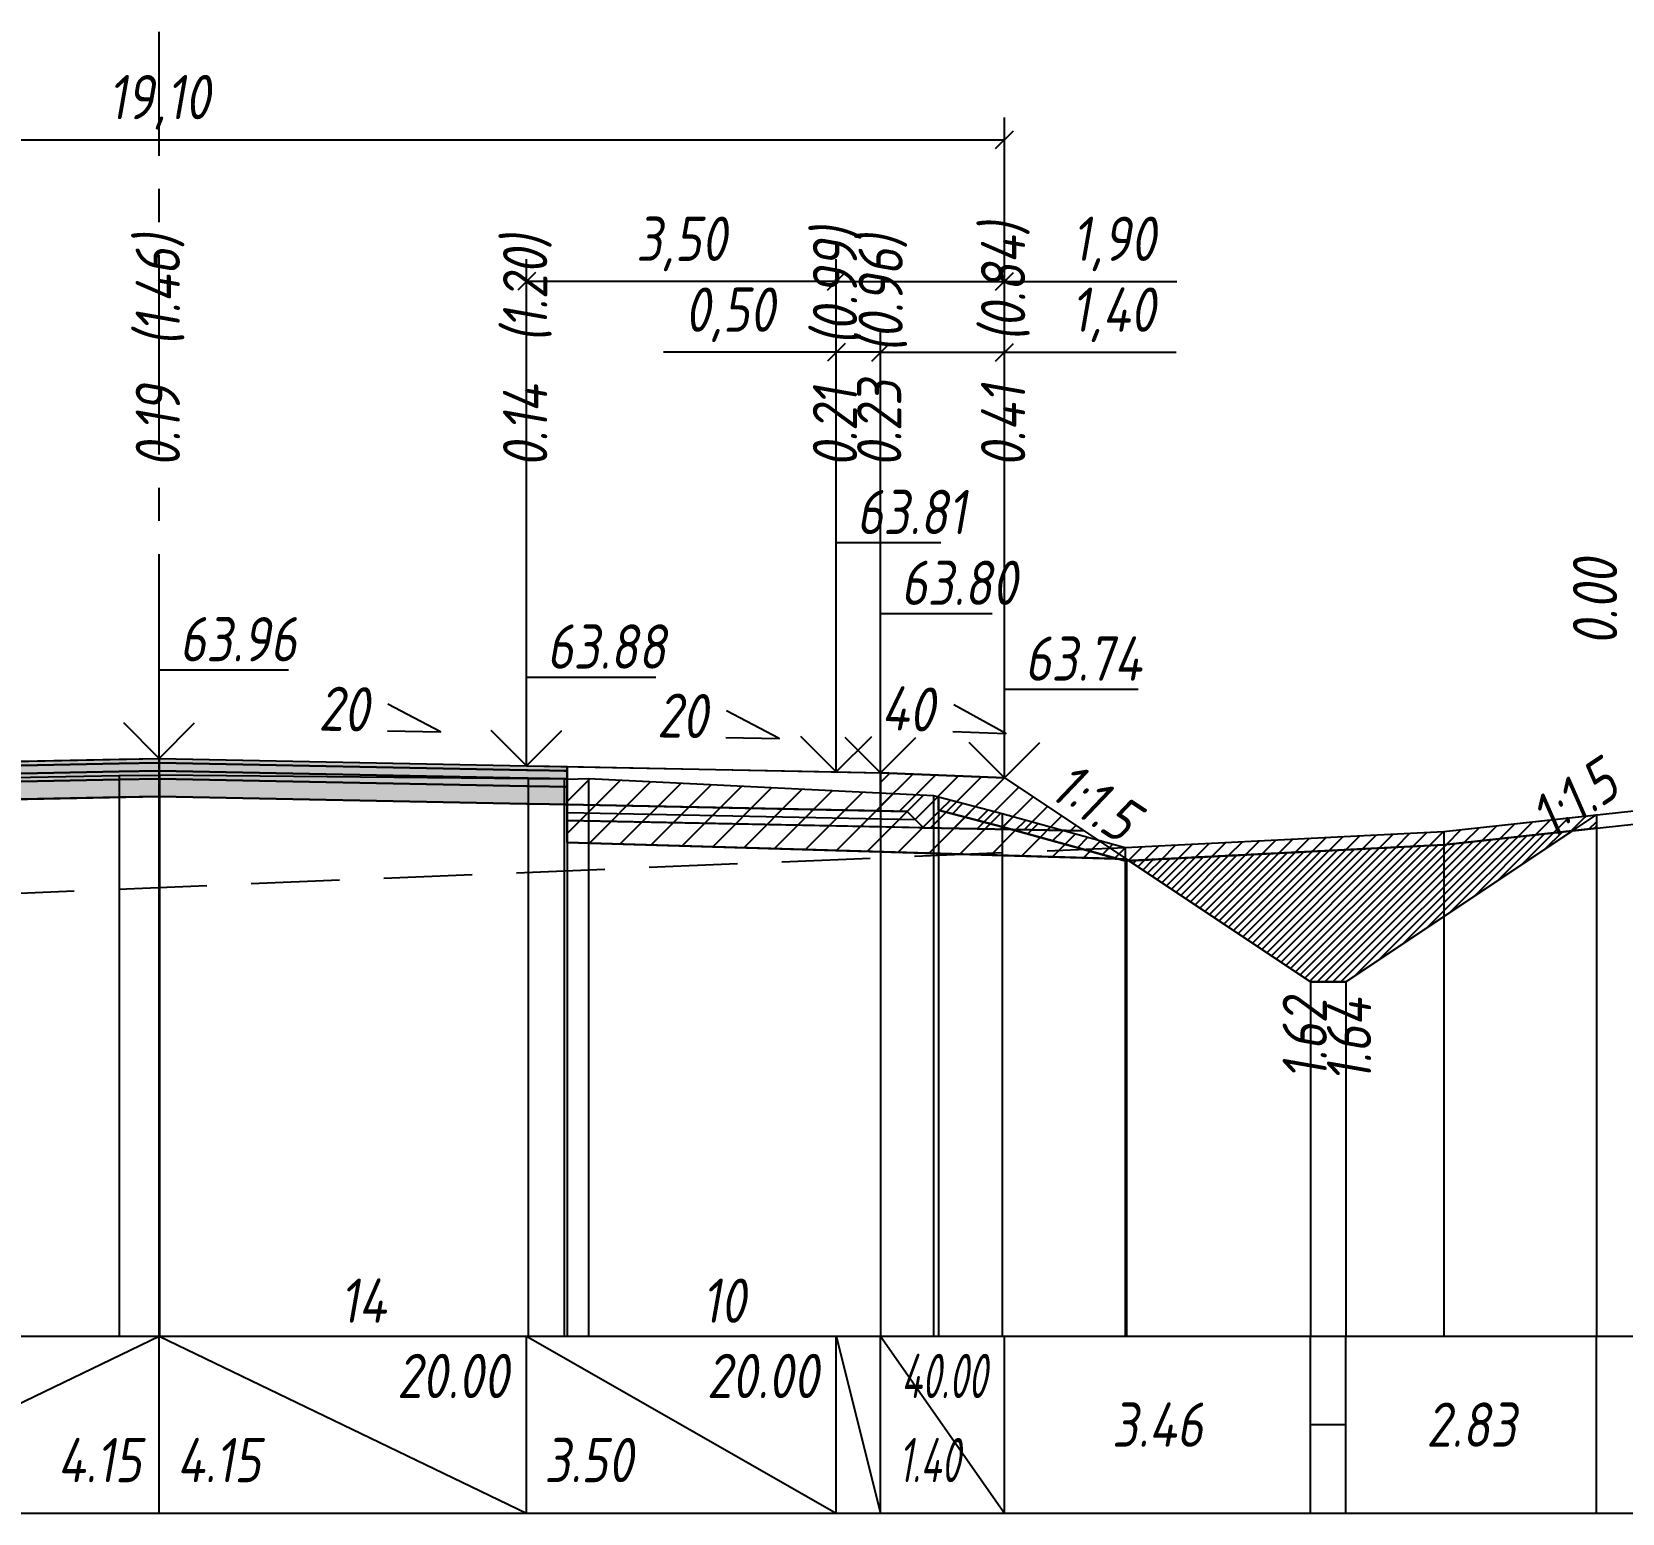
# Model space of a CAD drawing. Extents: x -717 to 1451, y -133302 to 233.
# Drawn here: x 158.6 to 248.4, y -44485 to -44401.3 of the extents above; entities that cross this region are included whole.
import ezdxf
from ezdxf.enums import TextEntityAlignment as Align

# ---------------------------------------------------------------- set-up
doc = ezdxf.new("R2010")
doc.units = 0
doc.linetypes.add('осевая2', pattern=[1.125, 0.75, -0.125, 0.125, -0.125])
doc.linetypes.add('штриховая', pattern=[0.75, 0.5, -0.25])
for name, color, linetype in [('Интерполированный поперечник', 2, 'Continuous'), ('Код_514', 1, 'Continuous'), ('Контур_0', 7, 'Continuous'), ('Контур_2521', 7, 'Continuous'), ('Контур_2564', 7, 'Continuous'), ('Контур_2660', 7, 'Continuous'), ('Контур_2665', 7, 'Continuous'), ('Контур_400', 7, 'Continuous'), ('Контур_508', 7, 'Continuous'), ('Контур_512', 7, 'Continuous'), ('Контур_513', 7, 'Continuous'), ('Контур_818', 7, 'Continuous'), ('Красный поперечник', 1, 'Continuous'), ('Объём_2501', 7, 'Continuous'), ('Объём_2564', 7, 'Continuous'), ('Объём_2650', 7, 'Continuous'), ('Объём_2660', 7, 'Continuous'), ('Объём_2661', 7, 'Continuous'), ('Объём_2663', 7, 'Continuous'), ('Объём_2664', 7, 'Continuous'), ('Объём_2665', 7, 'Continuous'), ('Объём_2666', 7, 'Continuous'), ('Объём_2753', 7, 'Continuous'), ('Ось', 1, 'осевая2'), ('Откосы', 7, 'Continuous'), ('Отметки покрытия', 7, 'Continuous'), ('Рабочие отметки', 7, 'Continuous'), ('Рабочие отметки доп.', 7, 'Continuous'), ('Слои выравнивания', 7, 'Continuous'), ('Таблица', 7, 'Continuous'), ('Уклоны проезжей части', 7, 'Continuous'), ('Черный поперечник', 3, 'Continuous')]:
    doc.layers.add(name, color=color, linetype=linetype)
for name, color, linetype, true_color in [('Контур_2540', 2, 'Continuous', 0xffff00), ('Контур_2560', 2, 'Continuous', 0xffff00), ('Контур_2561', 7, 'Continuous', 0xff8040), ('Контур_2562', 3, 'Continuous', 0x00ff00), ('Контур_2563', 7, 'Continuous', 0xff8000), ('Контур_2570', 7, 'Continuous', 0x80ff00), ('Контур_2725', 7, 'Continuous', 0x323232), ('Контур_2736', 4, 'Continuous', 0x00ffff), ('Контур_2737', 4, 'Continuous', 0x00ffff), ('Контур_2738', 4, 'Continuous', 0x00ffff), ('Контур_2739', 4, 'Continuous', 0x00ffff), ('Контур_2741', 4, 'Continuous', 0x00ffff), ('Контур_2742', 4, 'Continuous', 0x00ffff), ('Контур_2743', 4, 'Continuous', 0x00ffff), ('Контур_2744', 7, 'Continuous', 0xa4ffff), ('Контур_2745', 7, 'Continuous', 0xa4ffff), ('Контур_2747', 4, 'Continuous', 0x00ffff), ('Контур_2748', 4, 'Continuous', 0x00ffff), ('Контур_2749', 4, 'Continuous', 0x00ffff), ('Контур_2750', 4, 'Continuous', 0x00ffff), ('Контур_2751', 4, 'Continuous', 0x00ffff), ('Контур_2752', 4, 'Continuous', 0x00ffff), ('Контур_2760', 7, 'Continuous', 0x323232), ('Контур_2761', 7, 'Continuous', 0x323232), ('Контур_2762', 7, 'Continuous', 0x323232), ('Контур_2763', 7, 'Continuous', 0x323232), ('Контур_402', 7, 'Continuous', 0xff6464), ('Контур_703', 4, 'Continuous', 0x00ffff), ('Контур_705', 4, 'Continuous', 0x00ffff), ('Контур_707', 4, 'Continuous', 0x00ffff), ('Контур_720', 131, 'Continuous', 0xaaffff), ('Объём_2500', 7, 'Continuous', 0xc0c0c0), ('Объём_2520', 7, 'Continuous', 0x80ffff), ('Объём_2540', 2, 'Continuous', 0xffff00), ('Объём_2560', 2, 'Continuous', 0xffff00), ('Объём_2561', 7, 'Continuous', 0xff8040), ('Объём_2562', 3, 'Continuous', 0x00ff00), ('Объём_2563', 7, 'Continuous', 0xff8000), ('Объём_2570', 7, 'Continuous', 0x80ff00), ('Объём_2600', 7, 'Continuous', 0x808000), ('Объём_2620', 2, 'Continuous', 0xffff00), ('Объём_2746', 2, 'Continuous', 0xffff00)]:
    doc.layers.add(name, color=color, linetype=linetype, true_color=true_color)
doc.styles.get("Standard").update_dxf_attribs({"font": 'txt', "height": 2.5})
doc.styles.add('М', font='romand.shx', dxfattribs={"width": 0.8, "oblique": 10, "height": 2.5})
doc.dimstyles.new('ISO-25', dxfattribs={"dimtxt": 2.5, "dimasz": 2.5, "dimexe": 1.25, "dimexo": 0.625, "dimtad": 1, "dimtxsty": 'Standard', "dimcen": 2.5, "dimadec": 0, "dimazin": 0, "dimtfac": 1, "dimtmove": 0, "dimatfit": 3, "dimfxl": 1, "dimarcsym": 0})

# ---------------------------------------------------------------- blocks, each defined once
blk = doc.blocks.new('_Oblique')
at = {"color": 0, "linetype": 'ByBlock', "lineweight": -2}
blk.add_line((-0.5, -0.5), (0.5, 0.5), dxfattribs=at)
blk = doc.blocks.new('*D1042')
at = {"color": 0, "lineweight": -2, "transparency": 16777216}
for p, q in [((206.549, -44442.631), (206.549, -44418.191)), ((213.549, -44442.911), (213.549, -44418.191)), ((206.549, -44419.441), (213.549, -44419.441)), ((213.549, -44419.441), (223.243, -44419.441))]:
    blk.add_line(p, q, dxfattribs=at)
at = {"layer": 'Defpoints', "color": 0, "transparency": 16777216}
for p in [(213.549, -44419.441), (206.549, -44443.256), (213.549, -44443.536)]:
    blk.add_point(p, dxfattribs=at)
at = {"color": 0, "lineweight": -2, "transparency": 16777216, "rotation": 180}
blk.add_blockref('_Oblique', (206.549, -44419.441), dxfattribs=at)
at = {"color": 0, "lineweight": -2, "transparency": 16777216}
blk.add_blockref('_Oblique', (213.549, -44419.441), dxfattribs=at)
at = {"color": 0, "transparency": 16777216, "insert": (219.702, -44417.328), "char_height": 2.5, "width": 8.75, "attachment_point": 5, "style": 'М'}
blk.add_mtext('1,40', dxfattribs=at)
blk = doc.blocks.new('*D1044')
at = {"color": 0, "lineweight": -2, "transparency": 16777216}
for p, q in [((204.049, -44442.581), (204.049, -44418.191)), ((206.549, -44442.631), (206.549, -44418.191)), ((204.049, -44419.441), (194.278, -44419.441)), ((206.549, -44419.441), (204.049, -44419.441))]:
    blk.add_line(p, q, dxfattribs=at)
at = {"layer": 'Defpoints', "color": 0, "transparency": 16777216}
for p in [(206.549, -44419.441), (204.049, -44443.206), (206.549, -44443.256)]:
    blk.add_point(p, dxfattribs=at)
at = {"color": 0, "lineweight": -2, "transparency": 16777216, "rotation": 180}
blk.add_blockref('_Oblique', (204.049, -44419.441), dxfattribs=at)
at = {"color": 0, "lineweight": -2, "transparency": 16777216}
blk.add_blockref('_Oblique', (206.549, -44419.441), dxfattribs=at)
at = {"color": 0, "transparency": 16777216, "insert": (198.04, -44417.328), "char_height": 2.5, "width": 9.16667, "attachment_point": 5, "style": 'М'}
blk.add_mtext('0,50', dxfattribs=at)
blk = doc.blocks.new('*D1046')
at = {"color": 0, "lineweight": -2, "transparency": 16777216}
for p, q in [((186.549, -44442.231), (186.549, -44414.191)), ((204.049, -44442.581), (204.049, -44414.191)), ((204.049, -44415.441), (186.549, -44415.441))]:
    blk.add_line(p, q, dxfattribs=at)
at = {"layer": 'Defpoints', "color": 0, "transparency": 16777216}
for p in [(186.549, -44415.441), (186.549, -44442.856), (204.049, -44443.206)]:
    blk.add_point(p, dxfattribs=at)
at = {"color": 0, "lineweight": -2, "transparency": 16777216, "rotation": 180}
blk.add_blockref('_Oblique', (186.549, -44415.441), dxfattribs=at)
at = {"color": 0, "lineweight": -2, "transparency": 16777216}
blk.add_blockref('_Oblique', (204.049, -44415.441), dxfattribs=at)
at = {"color": 0, "transparency": 16777216, "insert": (195.299, -44413.328), "char_height": 2.5, "width": 9.58333, "attachment_point": 5, "style": 'М'}
blk.add_mtext('3,50', dxfattribs=at)
blk = doc.blocks.new('*D1047')
at = {"color": 0, "lineweight": -2, "transparency": 16777216}
for p, q in [((204.049, -44442.581), (204.049, -44414.191)), ((213.549, -44442.911), (213.549, -44414.191)), ((204.049, -44415.441), (213.549, -44415.441)), ((213.549, -44415.441), (223.281, -44415.441))]:
    blk.add_line(p, q, dxfattribs=at)
at = {"layer": 'Defpoints', "color": 0, "transparency": 16777216}
for p in [(204.049, -44415.441), (204.049, -44443.206), (213.549, -44443.536)]:
    blk.add_point(p, dxfattribs=at)
at = {"color": 0, "lineweight": -2, "transparency": 16777216, "rotation": 180}
blk.add_blockref('_Oblique', (204.049, -44415.441), dxfattribs=at)
at = {"color": 0, "lineweight": -2, "transparency": 16777216}
blk.add_blockref('_Oblique', (213.549, -44415.441), dxfattribs=at)
at = {"color": 0, "transparency": 16777216, "insert": (219.74, -44413.328), "char_height": 2.5, "width": 8.75, "attachment_point": 5, "style": 'М'}
blk.add_mtext('1,90', dxfattribs=at)
blk = doc.blocks.new('*D1049')
at = {"color": 0, "lineweight": -2, "transparency": 16777216}
for p, q in [((118.049, -44442.911), (118.049, -44406.191)), ((213.549, -44442.911), (213.549, -44406.191)), ((118.049, -44407.441), (213.549, -44407.441))]:
    blk.add_line(p, q, dxfattribs=at)
at = {"layer": 'Defpoints', "color": 0, "transparency": 16777216}
for p in [(213.549, -44407.441), (118.049, -44443.536), (213.549, -44443.536)]:
    blk.add_point(p, dxfattribs=at)
at = {"color": 0, "lineweight": -2, "transparency": 16777216, "rotation": 180}
blk.add_blockref('_Oblique', (118.049, -44407.441), dxfattribs=at)
at = {"color": 0, "lineweight": -2, "transparency": 16777216}
blk.add_blockref('_Oblique', (213.549, -44407.441), dxfattribs=at)
at = {"color": 0, "transparency": 16777216, "insert": (165.799, -44405.328), "char_height": 2.5, "width": 10.41667, "attachment_point": 5, "style": 'М'}
blk.add_mtext('19,10', dxfattribs=at)

msp = doc.modelspace()

# ---------------------------------------------------------------- hatches: boundary and pattern name
at = {"layer": 'Объём_2563'}
h = msp.add_hatch(dxfattribs=at)
h.set_pattern_fill('ANSI31', color=256, scale=0.3)
h.paths.add_polyline_path([(208.967, -44446.292), (208.049, -44445.374), (206.549, -44445.344), (206.549, -44443.194), (213.549, -44443.474), (218.049, -44446.474)])
at = {"layer": 'Объём_2570'}
h = msp.add_hatch(dxfattribs=at)
h.set_pattern_fill('ANSI31', color=256, scale=0.2)
h.paths.add_polyline_path([(246.987, -44446.317), (238.361, -44447.26), (220.363, -44448.164), (213.409, -44446.245), (209.816, -44445.3), (209.816, -44444.55), (213.409, -44445.495), (220.363, -44447.414), (238.361, -44446.51), (246.987, -44445.567)])
at = {"layer": 'Объём_2600'}
h = msp.add_hatch(dxfattribs=at)
h.set_pattern_fill('ANSI31', color=6, scale=0.4)
h.paths.add_polyline_path([(209.816, -44445.3), (213.409, -44446.245), (219.512, -44447.929), (219.512, -44448.04), (188.852, -44447.121), (188.852, -44443.551), (190.055, -44443.517), (209.53, -44444.483), (209.816, -44444.55)])
h = msp.add_hatch(dxfattribs=at)
h.set_pattern_fill('HONEY', color=5, scale=0.3)
h.paths.add_polyline_path([(245.642, -44446.464), (246.987, -44445.567), (246.987, -44446.317)])
at = {"layer": 'Объём_2620'}
h = msp.add_hatch(dxfattribs=at)
h.set_pattern_fill('ANSI31', color=2, scale=0.1)
h.paths.add_polyline_path([(232.838, -44455), (230.838, -44455), (220.568, -44448.154), (238.361, -44447.26), (245.642, -44446.464)])
at = {"layer": 'Слои выравнивания'}
for color, points in [(2, [(143.489, -44442.825), (145.049, -44442.794), (163.541, -44442.424), (165.773, -44442.379), (165.796, -44442.379), (165.796, -44442.629), (165.773, -44442.629), (163.541, -44442.674), (145.049, -44443.044), (143.489, -44443.075)]), (3, [(143.489, -44443.075), (145.049, -44443.044), (163.541, -44442.674), (165.773, -44442.629), (165.796, -44442.629), (165.796, -44443.079), (165.773, -44443.079), (163.541, -44443.124), (145.049, -44443.494), (143.489, -44443.525)]), (2, [(165.796, -44442.379), (165.818, -44442.379), (186.549, -44442.794), (186.642, -44442.796), (187.855, -44442.82), (188.682, -44442.837), (188.743, -44442.838), (188.852, -44442.84), (188.852, -44443.09), (188.743, -44443.088), (188.682, -44443.087), (187.855, -44443.07), (186.642, -44443.046), (186.549, -44443.044), (165.818, -44442.629), (165.796, -44442.629)]), (3, [(165.796, -44442.629), (165.818, -44442.629), (186.549, -44443.044), (186.642, -44443.046), (187.855, -44443.07), (188.682, -44443.087), (188.743, -44443.088), (188.852, -44443.09), (188.852, -44443.54), (188.743, -44443.538), (188.682, -44443.537), (187.855, -44443.52), (186.642, -44443.496), (186.549, -44443.494), (165.818, -44443.079), (165.796, -44443.079)]), (4, [(143.489, -44443.525), (145.049, -44443.494), (163.541, -44443.124), (165.773, -44443.079), (165.796, -44443.079), (165.796, -44443.529), (165.773, -44443.529), (163.541, -44443.574), (145.049, -44443.944), (143.489, -44443.975)]), (5, [(143.489, -44443.975), (145.049, -44443.944), (163.541, -44443.574), (165.773, -44443.529), (165.796, -44443.529), (165.796, -44444.529), (165.773, -44444.529), (163.541, -44444.574), (145.049, -44444.944), (143.489, -44444.975)]), (4, [(165.796, -44443.079), (165.818, -44443.079), (186.549, -44443.494), (186.642, -44443.496), (187.855, -44443.52), (188.682, -44443.537), (188.743, -44443.538), (188.852, -44443.54), (188.852, -44443.99), (188.743, -44443.988), (188.682, -44443.987), (187.855, -44443.97), (186.642, -44443.946), (186.549, -44443.944), (165.818, -44443.529), (165.796, -44443.529)]), (5, [(165.796, -44443.529), (165.818, -44443.529), (186.549, -44443.944), (186.642, -44443.946), (187.855, -44443.97), (188.682, -44443.987), (188.743, -44443.988), (188.852, -44443.99), (188.852, -44444.99), (188.743, -44444.988), (188.682, -44444.987), (187.855, -44444.97), (186.642, -44444.946), (186.549, -44444.944), (165.818, -44444.529), (165.796, -44444.529)])]:
    msp.add_hatch(color=color, dxfattribs=at).paths.add_polyline_path(points)

# ---------------------------------------------------------------- linework, layer by layer
at = {"layer": 'Интерполированный поперечник', "linetype": 'штриховая', "ltscale": 10, "flags": 128}
msp.add_lwpolyline([(103.547, -44452.233), (220.363, -44447.414)], dxfattribs=at)
at = {"layer": 'Код_514'}
for p, q in [((145.049, -44485), (165.799, -44475)), ((165.799, -44485), (165.799, -44475)), ((165.799, -44475), (186.549, -44485)), ((186.549, -44485), (186.549, -44475)), ((186.549, -44475), (204.049, -44485)), ((204.049, -44485), (204.049, -44475)), ((204.049, -44475), (206.549, -44485)), ((206.549, -44485), (206.549, -44475)), ((206.549, -44475), (213.549, -44485)), ((213.549, -44485), (213.549, -44475)), ((230.838, -44485), (230.838, -44475)), ((232.838, -44485), (232.838, -44475)), ((246.987, -44485), (246.987, -44475)), ((230.838, -44480), (232.838, -44480))]:
    msp.add_line(p, q, dxfattribs=at)
at = {"layer": 'Контур_0', "flags": 128}
for points in [[(188.852, -44442.84), (206.549, -44443.194), (206.549, -44445.344), (188.852, -44444.99), (188.852, -44442.84), (188.852, -44442.84)], [(213.549, -44443.474), (219.512, -44447.449), (219.512, -44447.449), (219.512, -44447.449), (219.512, -44447.449), (219.512, -44447.449), (219.512, -44447.449), (219.512, -44447.449), (219.512, -44447.449), (219.512, -44447.449), (219.512, -44447.449), (219.512, -44447.449), (219.512, -44447.449), (219.512, -44447.449), (219.512, -44447.449), (230.838, -44455)], [(213.549, -44443.474), (219.512, -44447.449), (219.512, -44447.449), (219.512, -44447.449), (219.512, -44447.449), (219.512, -44447.449), (219.512, -44447.449), (219.512, -44447.449), (219.512, -44447.449), (219.512, -44447.449), (219.512, -44447.449), (219.512, -44447.449), (219.512, -44447.449), (219.512, -44447.449), (219.512, -44447.449), (230.838, -44455), (232.838, -44455), (246.987, -44445.567), (246.987, -44445.567), (246.987, -44445.567), (246.987, -44445.567), (246.987, -44445.567), (246.987, -44445.567), (246.987, -44445.567), (246.987, -44445.567), (246.987, -44445.567), (246.987, -44445.567), (246.987, -44445.567), (246.987, -44445.567), (246.987, -44445.567)], [(206.549, -44446.244), (188.852, -44445.89), (188.852, -44444.99), (208.049, -44445.374), (208.967, -44446.292), (206.549, -44446.244), (206.549, -44446.244)], [(206.549, -44445.344), (208.049, -44445.374), (208.967, -44446.292), (218.049, -44446.474)]]:
    msp.add_lwpolyline(points, dxfattribs=at)
at = {"layer": 'Контур_2521', "color": 250, "flags": 128}
msp.add_lwpolyline([(188.852, -44445.44), (208.508, -44445.833)], dxfattribs=at)
at = {"layer": 'Контур_2540', "flags": 128}
msp.add_lwpolyline([(204.049, -44446.194), (218.049, -44446.474), (220.44, -44448.068), (188.852, -44447.121), (188.852, -44445.89), (204.049, -44446.194), (204.049, -44446.194)], dxfattribs=at)
at = {"layer": 'Контур_2560', "flags": 128}
msp.add_lwpolyline([(206.549, -44443.194), (213.549, -44443.474), (213.549, -44443.474), (213.549, -44443.474)], dxfattribs=at)
at = {"layer": 'Контур_2561', "flags": 128}
msp.add_lwpolyline([(206.549, -44443.194), (206.549, -44443.194), (213.549, -44443.474), (213.549, -44443.474), (206.549, -44443.194)], dxfattribs=at)
at = {"layer": 'Контур_2562', "flags": 128}
msp.add_lwpolyline([(213.549, -44443.474), (213.549, -44443.474), (213.549, -44443.474), (213.549, -44443.474), (213.549, -44443.474)], dxfattribs=at)
at = {"layer": 'Контур_2563', "flags": 128}
msp.add_lwpolyline([(208.967, -44446.292), (208.049, -44445.374), (206.549, -44445.344), (206.549, -44443.194), (213.549, -44443.474), (218.049, -44446.474), (208.967, -44446.292), (208.967, -44446.292)], dxfattribs=at)
at = {"layer": 'Контур_2564', "flags": 128}
msp.add_lwpolyline([(206.549, -44443.194), (213.549, -44443.474)], dxfattribs=at)
at = {"layer": 'Контур_2570', "flags": 128}
msp.add_lwpolyline([(143.489, -44443.712), (163.541, -44443.346), (165.773, -44443.326), (165.818, -44443.304), (186.642, -44443.505), (188.682, -44443.53), (188.852, -44443.551), (190.055, -44443.517), (209.53, -44444.483), (209.816, -44444.55), (209.816, -44445.3), (213.409, -44446.245), (220.363, -44448.164), (220.363, -44448.164), (238.361, -44447.26), (249.959, -44445.992)], dxfattribs=at)
at = {"layer": 'Контур_2660', "flags": 128}
msp.add_lwpolyline([(188.852, -44447.121), (220.44, -44448.068)], dxfattribs=at)
at = {"layer": 'Контур_2665', "flags": 128}
msp.add_lwpolyline([(213.549, -44443.474), (213.549, -44443.474)], dxfattribs=at)
at = {"layer": 'Контур_2725', "flags": 128}
msp.add_lwpolyline([(143.489, -44444.975), (145.049, -44444.944), (163.541, -44444.574), (165.773, -44444.529), (165.796, -44444.529), (165.818, -44444.529), (186.549, -44444.944), (186.642, -44444.946), (187.855, -44444.97), (188.682, -44444.987), (188.743, -44444.988), (188.852, -44444.99)], dxfattribs=at)
at = {"layer": 'Контур_2736', "flags": 128}
for points in [[(213.549, -44443.474), (219.512, -44447.449)], [(219.512, -44447.449), (230.838, -44455)]]:
    msp.add_lwpolyline(points, dxfattribs=at)
at = {"layer": 'Контур_2737', "flags": 128}
msp.add_lwpolyline([(219.512, -44447.449), (219.512, -44447.449)], dxfattribs=at)
at = {"layer": 'Контур_2738', "flags": 128}
msp.add_lwpolyline([(219.512, -44447.449), (219.512, -44447.449)], dxfattribs=at)
at = {"layer": 'Контур_2739', "flags": 128}
msp.add_lwpolyline([(219.512, -44447.449), (219.512, -44447.449)], dxfattribs=at)
at = {"layer": 'Контур_2741', "flags": 128}
msp.add_lwpolyline([(246.987, -44445.567), (246.987, -44445.567)], dxfattribs=at)
at = {"layer": 'Контур_2742', "flags": 128}
msp.add_lwpolyline([(246.987, -44445.567), (246.987, -44445.567)], dxfattribs=at)
at = {"layer": 'Контур_2743', "flags": 128}
msp.add_lwpolyline([(246.987, -44445.567), (246.987, -44445.567)], dxfattribs=at)
at = {"layer": 'Контур_2744', "flags": 128}
msp.add_lwpolyline([(246.987, -44445.567), (246.987, -44445.567)], dxfattribs=at)
msp.add_lwpolyline([(246.987, -44445.567), (246.987, -44445.567)], dxfattribs=at)
msp.add_lwpolyline([(246.987, -44445.567), (246.987, -44445.567)], dxfattribs=at)
msp.add_lwpolyline([(246.987, -44445.567), (246.987, -44445.567)], dxfattribs=at)
msp.add_lwpolyline([(246.987, -44445.567), (246.987, -44445.567)], dxfattribs=at)
msp.add_lwpolyline([(246.987, -44445.567), (246.987, -44445.567)], dxfattribs=at)
at = {"layer": 'Контур_2745', "flags": 128}
msp.add_lwpolyline([(219.512, -44447.449), (219.512, -44447.449)], dxfattribs=at)
msp.add_lwpolyline([(219.512, -44447.449), (219.512, -44447.449)], dxfattribs=at)
msp.add_lwpolyline([(219.512, -44447.449), (219.512, -44447.449)], dxfattribs=at)
msp.add_lwpolyline([(219.512, -44447.449), (219.512, -44447.449)], dxfattribs=at)
msp.add_lwpolyline([(219.512, -44447.449), (219.512, -44447.449)], dxfattribs=at)
msp.add_lwpolyline([(219.512, -44447.449), (219.512, -44447.449)], dxfattribs=at)
at = {"layer": 'Контур_2747', "flags": 128}
msp.add_lwpolyline([(219.512, -44447.449), (219.512, -44447.449)], dxfattribs=at)
at = {"layer": 'Контур_2748', "flags": 128}
msp.add_lwpolyline([(219.512, -44447.449), (219.512, -44447.449)], dxfattribs=at)
at = {"layer": 'Контур_2749', "flags": 128}
msp.add_lwpolyline([(219.512, -44447.449), (219.512, -44447.449)], dxfattribs=at)
at = {"layer": 'Контур_2750', "flags": 128}
msp.add_lwpolyline([(246.987, -44445.567), (246.987, -44445.567)], dxfattribs=at)
at = {"layer": 'Контур_2751', "flags": 128}
msp.add_lwpolyline([(246.987, -44445.567), (246.987, -44445.567)], dxfattribs=at)
at = {"layer": 'Контур_2752', "flags": 128}
msp.add_lwpolyline([(246.987, -44445.567), (246.987, -44445.567)], dxfattribs=at)
at = {"layer": 'Контур_2760', "flags": 128}
msp.add_lwpolyline([(143.489, -44442.825), (145.049, -44442.794), (163.541, -44442.424), (165.773, -44442.379), (165.796, -44442.379), (165.818, -44442.379), (186.549, -44442.794), (186.642, -44442.796), (187.855, -44442.82), (188.682, -44442.837), (188.743, -44442.838), (188.852, -44442.84)], dxfattribs=at)
at = {"layer": 'Контур_2761', "flags": 128}
msp.add_lwpolyline([(143.489, -44443.075), (145.049, -44443.044), (163.541, -44442.674), (165.773, -44442.629), (165.796, -44442.629), (165.818, -44442.629), (186.549, -44443.044), (186.642, -44443.046), (187.855, -44443.07), (188.682, -44443.087), (188.743, -44443.088), (188.852, -44443.09)], dxfattribs=at)
at = {"layer": 'Контур_2762', "flags": 128}
msp.add_lwpolyline([(143.489, -44443.525), (145.049, -44443.494), (163.541, -44443.124), (165.773, -44443.079), (165.796, -44443.079), (165.818, -44443.079), (186.549, -44443.494), (186.642, -44443.496), (187.855, -44443.52), (188.682, -44443.537), (188.743, -44443.538), (188.852, -44443.54)], dxfattribs=at)
at = {"layer": 'Контур_2763', "flags": 128}
msp.add_lwpolyline([(143.489, -44443.975), (145.049, -44443.944), (163.541, -44443.574), (165.773, -44443.529), (165.796, -44443.529), (165.818, -44443.529), (186.549, -44443.944), (186.642, -44443.946), (187.855, -44443.97), (188.682, -44443.987), (188.743, -44443.988), (188.852, -44443.99)], dxfattribs=at)
at = {"layer": 'Контур_400', "flags": 128}
for points in [[(125.049, -44443.194), (127.549, -44443.144), (127.549, -44443.144), (127.549, -44443.144), (127.549, -44443.144), (127.549, -44443.144), (127.549, -44443.144), (145.049, -44442.794), (165.799, -44442.379)], [(165.799, -44442.379), (186.549, -44442.794), (204.049, -44443.144), (204.049, -44443.144), (204.049, -44443.144), (204.049, -44443.144), (204.049, -44443.144), (204.049, -44443.144), (206.549, -44443.194)]]:
    msp.add_lwpolyline(points, dxfattribs=at)
at = {"layer": 'Контур_402', "flags": 128}
msp.add_lwpolyline([(111.157, -44448.068), (143.489, -44447.098), (143.489, -44444.975), (165.773, -44444.529), (165.796, -44444.529), (165.818, -44444.529), (188.852, -44444.99), (188.852, -44447.121), (220.44, -44448.068)], dxfattribs=at)
at = {"layer": 'Контур_508', "flags": 128}
msp.add_lwpolyline([(105, -44452.173), (111.157, -44448.068), (143.489, -44447.098), (143.489, -44444.975), (165.773, -44444.529), (165.796, -44444.529), (165.818, -44444.529), (188.852, -44444.99), (188.852, -44447.121), (220.44, -44448.068), (230.838, -44455), (232.838, -44455), (246.987, -44445.567)], dxfattribs=at)
at = {"layer": 'Контур_512', "flags": 128}
msp.add_lwpolyline([(188.852, -44447.121), (220.44, -44448.068), (230.838, -44455), (232.838, -44455), (246.987, -44445.567)], dxfattribs=at)
at = {"layer": 'Контур_513', "flags": 128}
msp.add_lwpolyline([(105, -44452.173), (111.157, -44448.068), (143.489, -44447.098), (143.489, -44444.975), (165.773, -44444.529), (165.796, -44444.529), (165.818, -44444.529), (188.852, -44444.99), (188.852, -44447.121), (220.44, -44448.068), (230.838, -44455), (232.838, -44455), (246.987, -44445.567)], dxfattribs=at)
at = {"layer": 'Контур_703', "flags": 128}
msp.add_lwpolyline([(213.549, -44443.474), (219.512, -44447.449)], dxfattribs=at)
at = {"layer": 'Контур_705', "flags": 128}
msp.add_lwpolyline([(219.512, -44447.449), (219.512, -44447.449)], dxfattribs=at)
at = {"layer": 'Контур_707', "flags": 128}
msp.add_lwpolyline([(232.838, -44455), (246.987, -44445.567)], dxfattribs=at)
at = {"layer": 'Контур_720', "flags": 128}
msp.add_lwpolyline([(230.838, -44455), (232.838, -44455)], dxfattribs=at)
at = {"layer": 'Контур_818', "flags": 128}
msp.add_lwpolyline([(105, -44452.432), (114.892, -44448.68), (120.97, -44446.219), (124.79, -44444.996), (124.79, -44444.246), (126.499, -44444.187), (143.489, -44443.712), (163.541, -44443.346), (165.773, -44443.326), (165.818, -44443.304), (186.642, -44443.505), (188.682, -44443.53), (188.852, -44443.551), (190.055, -44443.517), (209.53, -44444.483), (209.816, -44444.55), (209.816, -44445.3), (213.409, -44446.245), (220.363, -44448.164), (220.363, -44448.164), (238.361, -44447.26), (246.987, -44446.317)], dxfattribs=at)
at = {"layer": 'Красный поперечник'}
for p, q in [((145.049, -44442.794), (165.799, -44442.379)), ((165.799, -44442.379), (186.549, -44442.794)), ((186.549, -44442.794), (204.049, -44443.144)), ((204.049, -44443.144), (206.549, -44443.194)), ((206.549, -44443.194), (213.549, -44443.474)), ((213.549, -44443.474), (230.838, -44455)), ((232.838, -44455), (246.987, -44445.567)), ((246.987, -44445.567), (246.987, -44475)), ((188.852, -44447.121), (188.852, -44475)), ((220.44, -44448.068), (220.44, -44475)), ((230.838, -44455), (230.838, -44475)), ((230.838, -44455), (232.838, -44455)), ((232.838, -44455), (232.838, -44475))]:
    msp.add_line(p, q, dxfattribs=at)
at = {"layer": 'Объём_2500', "flags": 128}
msp.add_lwpolyline([(188.852, -44442.84), (206.549, -44443.194), (206.549, -44445.344), (188.852, -44444.99), (188.852, -44442.84), (188.852, -44442.84)], dxfattribs=at)
at = {"layer": 'Объём_2501', "flags": 128}
for points in [[(125.049, -44443.194), (127.549, -44443.144), (127.549, -44443.144), (127.549, -44443.144), (127.549, -44443.144), (127.549, -44443.144), (127.549, -44443.144), (145.049, -44442.794), (165.799, -44442.379)], [(165.799, -44442.379), (186.549, -44442.794), (204.049, -44443.144), (204.049, -44443.144), (204.049, -44443.144), (204.049, -44443.144), (204.049, -44443.144), (204.049, -44443.144), (206.549, -44443.194)]]:
    msp.add_lwpolyline(points, dxfattribs=at)
at = {"layer": 'Объём_2520', "color": 250, "flags": 128}
msp.add_lwpolyline([(206.549, -44446.244), (188.852, -44445.89), (188.852, -44444.99), (208.049, -44445.374), (208.967, -44446.292), (206.549, -44446.244), (206.549, -44446.244)], dxfattribs=at)
at = {"layer": 'Объём_2540', "flags": 128}
msp.add_lwpolyline([(204.049, -44446.194), (218.049, -44446.474), (220.44, -44448.068), (188.852, -44447.121), (188.852, -44445.89), (204.049, -44446.194), (204.049, -44446.194)], dxfattribs=at)
at = {"layer": 'Объём_2560', "flags": 128}
msp.add_lwpolyline([(206.549, -44443.194), (213.549, -44443.474), (213.549, -44443.474), (213.549, -44443.474)], dxfattribs=at)
at = {"layer": 'Объём_2561', "flags": 128}
msp.add_lwpolyline([(206.549, -44443.194), (206.549, -44443.194), (213.549, -44443.474), (213.549, -44443.474), (206.549, -44443.194)], dxfattribs=at)
at = {"layer": 'Объём_2562', "flags": 128}
msp.add_lwpolyline([(213.549, -44443.474), (213.549, -44443.474), (213.549, -44443.474), (213.549, -44443.474), (213.549, -44443.474)], dxfattribs=at)
at = {"layer": 'Объём_2563', "color": 250, "flags": 128}
msp.add_lwpolyline([(208.967, -44446.292), (208.049, -44445.374), (206.549, -44445.344), (206.549, -44443.194), (213.549, -44443.474), (218.049, -44446.474), (208.967, -44446.292), (208.967, -44446.292)], dxfattribs=at)
at = {"layer": 'Объём_2564', "flags": 128}
msp.add_lwpolyline([(206.549, -44443.194), (213.549, -44443.474)], dxfattribs=at)
at = {"layer": 'Объём_2570', "flags": 128}
msp.add_lwpolyline([(246.987, -44446.317), (238.361, -44447.26), (220.363, -44448.164), (213.409, -44446.245), (209.816, -44445.3), (209.816, -44444.55), (213.409, -44445.495), (220.363, -44447.414), (238.361, -44446.51), (246.987, -44445.567), (246.987, -44446.317), (246.987, -44446.317)], dxfattribs=at)
at = {"layer": 'Объём_2600', "color": 5, "flags": 128}
for points in [[(245.642, -44446.464), (246.987, -44445.567), (246.987, -44446.317), (245.642, -44446.464), (245.642, -44446.464)], [(220.363, -44448.164), (219.963, -44448.054), (220.44, -44448.068), (220.568, -44448.154), (220.363, -44448.164), (220.363, -44448.164)]]:
    msp.add_lwpolyline(points, dxfattribs=at)
at = {"layer": 'Объём_2620', "flags": 128}
for points in [[(232.838, -44455), (230.838, -44455), (220.568, -44448.154), (238.361, -44447.26), (245.642, -44446.464), (232.838, -44455), (232.838, -44455)], [(219.963, -44448.054), (219.512, -44448.04), (219.512, -44447.929), (219.963, -44448.054), (219.963, -44448.054)]]:
    msp.add_lwpolyline(points, dxfattribs=at)
at = {"layer": 'Объём_2650', "color": 6, "flags": 128}
msp.add_lwpolyline([(209.816, -44445.3), (213.409, -44446.245), (219.512, -44447.929), (219.512, -44448.04), (188.852, -44447.121), (188.852, -44443.551), (190.055, -44443.517), (209.53, -44444.483), (209.816, -44444.55), (209.816, -44445.3), (209.816, -44445.3)], dxfattribs=at)
at = {"layer": 'Объём_2660', "flags": 128}
msp.add_lwpolyline([(188.852, -44447.121), (220.44, -44448.068)], dxfattribs=at)
at = {"layer": 'Объём_2661', "flags": 128}
msp.add_lwpolyline([(213.549, -44443.474), (219.512, -44447.449)], dxfattribs=at)
at = {"layer": 'Объём_2663', "flags": 128}
for points in [[(232.838, -44455), (246.987, -44445.567)], [(219.512, -44447.449), (230.838, -44455)]]:
    msp.add_lwpolyline(points, dxfattribs=at)
at = {"layer": 'Объём_2664', "flags": 128}
msp.add_lwpolyline([(230.838, -44455), (232.838, -44455)], dxfattribs=at)
at = {"layer": 'Объём_2665', "flags": 128}
msp.add_lwpolyline([(213.549, -44443.474), (213.549, -44443.474)], dxfattribs=at)
at = {"layer": 'Объём_2666', "flags": 128}
msp.add_lwpolyline([(213.549, -44443.474), (219.512, -44447.449)], dxfattribs=at)
at = {"layer": 'Объём_2746', "flags": 128}
msp.add_lwpolyline([(188.852, -44447.121), (188.852, -44443.551), (190.055, -44443.517), (209.53, -44444.483), (209.816, -44444.55), (209.816, -44445.3), (213.409, -44446.245), (219.963, -44448.054), (188.852, -44447.121), (188.852, -44447.121)], dxfattribs=at)
at = {"layer": 'Объём_2753', "flags": 128}
msp.add_lwpolyline([(188.852, -44442.84), (188.852, -44442.84)], dxfattribs=at)
at = {"layer": 'Ось', "ltscale": 15}
msp.add_line((165.799, -44458.971), (165.799, -44401.35), dxfattribs=at)
at = {"layer": 'Откосы', "color": 1, "flags": 128}
for points in [[(178.687, -44440.82), (181.686, -44440.88), (178.717, -44439.32)], [(197.812, -44441.202), (200.811, -44441.262), (197.842, -44439.702)], [(210.623, -44440.857), (213.62, -44440.977), (210.683, -44439.359)]]:
    msp.add_lwpolyline(points, dxfattribs=at)
at = {"layer": 'Отметки покрытия', "color": 1}
for p, q in [((204.049, -44443.144), (204.049, -44430.194)), ((204.049, -44430.194), (209.949, -44430.194)), ((206.549, -44443.194), (206.549, -44434.194)), ((206.549, -44434.194), (212.849, -44434.194)), ((165.799, -44442.379), (165.799, -44437.379)), ((165.799, -44437.379), (173.099, -44437.379)), ((186.549, -44442.794), (186.549, -44437.794)), ((186.549, -44437.794), (193.849, -44437.794)), ((213.549, -44443.474), (213.549, -44438.474)), ((213.549, -44438.474), (221.099, -44438.474)), ((165.799, -44442.379), (163.799, -44440.379)), ((165.799, -44442.379), (167.799, -44440.379)), ((186.549, -44442.794), (184.549, -44440.794)), ((186.549, -44442.794), (188.549, -44440.794)), ((204.049, -44443.144), (202.049, -44441.144)), ((204.049, -44443.144), (206.049, -44441.144)), ((206.549, -44443.194), (204.549, -44441.194)), ((206.549, -44443.194), (208.549, -44441.194)), ((213.549, -44443.474), (211.549, -44441.474)), ((213.549, -44443.474), (215.549, -44441.474))]:
    msp.add_line(p, q, dxfattribs=at)
at = {"layer": 'Слои выравнивания'}
for p, q in [((165.796, -44442.379), (165.796, -44475)), ((188.852, -44442.84), (188.852, -44475)), ((206.549, -44443.194), (206.549, -44475))]:
    msp.add_line(p, q, dxfattribs=at)
at = {"layer": 'Слои выравнивания', "color": 2, "flags": 128}
for points in [[(143.489, -44442.825), (145.049, -44442.794), (163.541, -44442.424), (165.773, -44442.379), (165.796, -44442.379), (165.796, -44442.629), (165.773, -44442.629), (163.541, -44442.674), (145.049, -44443.044), (143.489, -44443.075)], [(165.796, -44442.379), (165.818, -44442.379), (186.549, -44442.794), (186.642, -44442.796), (187.855, -44442.82), (188.682, -44442.837), (188.743, -44442.838), (188.852, -44442.84), (188.852, -44443.09), (188.743, -44443.088), (188.682, -44443.087), (187.855, -44443.07), (186.642, -44443.046), (186.549, -44443.044), (165.818, -44442.629), (165.796, -44442.629)]]:
    msp.add_lwpolyline(points, close=True, dxfattribs=at)
at = {"layer": 'Слои выравнивания', "color": 3, "flags": 128}
for points in [[(143.489, -44443.075), (145.049, -44443.044), (163.541, -44442.674), (165.773, -44442.629), (165.796, -44442.629), (165.796, -44443.079), (165.773, -44443.079), (163.541, -44443.124), (145.049, -44443.494), (143.489, -44443.525)], [(165.796, -44442.629), (165.818, -44442.629), (186.549, -44443.044), (186.642, -44443.046), (187.855, -44443.07), (188.682, -44443.087), (188.743, -44443.088), (188.852, -44443.09), (188.852, -44443.54), (188.743, -44443.538), (188.682, -44443.537), (187.855, -44443.52), (186.642, -44443.496), (186.549, -44443.494), (165.818, -44443.079), (165.796, -44443.079)]]:
    msp.add_lwpolyline(points, close=True, dxfattribs=at)
at = {"layer": 'Слои выравнивания', "color": 4, "flags": 128}
for points in [[(143.489, -44443.525), (145.049, -44443.494), (163.541, -44443.124), (165.773, -44443.079), (165.796, -44443.079), (165.796, -44443.529), (165.773, -44443.529), (163.541, -44443.574), (145.049, -44443.944), (143.489, -44443.975)], [(165.796, -44443.079), (165.818, -44443.079), (186.549, -44443.494), (186.642, -44443.496), (187.855, -44443.52), (188.682, -44443.537), (188.743, -44443.538), (188.852, -44443.54), (188.852, -44443.99), (188.743, -44443.988), (188.682, -44443.987), (187.855, -44443.97), (186.642, -44443.946), (186.549, -44443.944), (165.818, -44443.529), (165.796, -44443.529)]]:
    msp.add_lwpolyline(points, close=True, dxfattribs=at)
at = {"layer": 'Слои выравнивания', "color": 5, "flags": 128}
for points in [[(143.489, -44443.975), (145.049, -44443.944), (163.541, -44443.574), (165.773, -44443.529), (165.796, -44443.529), (165.796, -44444.529), (165.773, -44444.529), (163.541, -44444.574), (145.049, -44444.944), (143.489, -44444.975)], [(165.796, -44443.529), (165.818, -44443.529), (186.549, -44443.944), (186.642, -44443.946), (187.855, -44443.97), (188.682, -44443.987), (188.743, -44443.988), (188.852, -44443.99), (188.852, -44444.99), (188.743, -44444.988), (188.682, -44444.987), (187.855, -44444.97), (186.642, -44444.946), (186.549, -44444.944), (165.818, -44444.529), (165.796, -44444.529)]]:
    msp.add_lwpolyline(points, close=True, dxfattribs=at)
at = {"layer": 'Таблица'}
for p, q in [((80, -44475), (271.987, -44475)), ((80, -44485), (271.987, -44485))]:
    msp.add_line(p, q, dxfattribs=at)
at = {"layer": 'Черный поперечник', "color": 7}
for p, q in [((163.541, -44443.346), (163.541, -44475)), ((165.773, -44443.326), (165.773, -44475)), ((165.818, -44443.304), (165.818, -44475)), ((186.642, -44443.505), (186.642, -44475)), ((188.682, -44443.53), (188.682, -44475)), ((190.055, -44443.517), (190.055, -44475)), ((188.852, -44443.551), (188.852, -44475)), ((209.53, -44444.483), (209.53, -44475)), ((209.816, -44444.55), (209.816, -44475)), ((213.409, -44445.495), (213.409, -44475)), ((238.361, -44446.51), (238.361, -44475)), ((220.363, -44447.414), (220.363, -44475))]:
    msp.add_line(p, q, dxfattribs=at)
at = {"layer": 'Черный поперечник', "flags": 128}
msp.add_lwpolyline([(80, -44452.826), (89.036, -44452.615), (96.446, -44452.6), (103.547, -44452.233), (114.892, -44447.93), (120.97, -44445.469), (124.79, -44444.246), (126.499, -44444.187), (143.489, -44443.712), (163.541, -44443.346), (165.773, -44443.326), (165.818, -44443.304), (186.642, -44443.505), (188.682, -44443.53), (188.852, -44443.551), (190.055, -44443.517), (209.53, -44444.483), (209.816, -44444.55), (213.409, -44445.495), (220.363, -44447.414), (238.361, -44446.51), (249.959, -44445.242), (267.8, -44444.129), (271.987, -44443.823)], dxfattribs=at)

# ---------------------------------------------------------------- texts
at = {"layer": 'Код_514', "style": 'М', "oblique": 10}
for s, width, p in [('20.00', 0.8, (185.549, -44476)), ('20.00', 0.8, (203.049, -44476)), ('40.00', 0.6, (212.549, -44476))]:
    msp.add_text(s, height=2.5, dxfattribs=dict(at, width=width)).set_placement(p, align=Align.TOP_RIGHT)
at = {"layer": 'Код_514', "style": 'М', "oblique": 10, "width": 0.8}
for s, p in [('3.46', (222.193, -44480)), ('2.83', (239.912, -44480))]:
    msp.add_text(s, height=2.5, dxfattribs=at).set_placement(p, align=Align.MIDDLE_CENTER)
msp.add_text('4.15', height=2.5, dxfattribs=at).set_placement((164.799, -44484), align=Align.BOTTOM_RIGHT)
at = {"layer": 'Код_514', "style": 'М', "oblique": 10}
for s, width, p in [('4.15', 0.8, (166.799, -44484)), ('3.50', 0.8, (187.549, -44484)), ('1.40', 0.6, (207.549, -44484))]:
    msp.add_text(s, height=2.5, dxfattribs=dict(at, width=width)).set_placement(p, align=Align.BOTTOM_LEFT)
at = {"layer": 'Отметки покрытия', "color": 1, "style": 'М', "oblique": 10, "width": 0.8}
for s, p in [('63.81', (205.19, -44430.463)), ('63.80', (207.69, -44434.463)), ('63.96', (166.94, -44437.648)), ('63.88', (187.69, -44438.063)), ('63.74', (214.69, -44438.743))]:
    msp.add_text(s, height=2.5, dxfattribs=at).set_placement(p, align=Align.BOTTOM_LEFT)
at = {"layer": 'Рабочие отметки', "color": 1, "style": 'М', "oblique": 10, "width": 0.8}
for s, p in [('0.23', (206.471, -44425.944)), ('0.19', (165.721, -44425.944)), ('0.14', (186.471, -44425.944)), ('0.21', (203.971, -44425.944)), ('0.41', (213.471, -44425.944)), ('0.00', (246.909, -44435.998))]:
    msp.add_text(s, height=2.5, rotation=90, dxfattribs=at).set_placement(p, align=Align.MIDDLE_LEFT)
for s, p in [('1.62', (230.51, -44455.931)), ('1.64', (233.01, -44455.931))]:
    msp.add_text(s, height=2.5, rotation=90, dxfattribs=at).set_placement(p, align=Align.MIDDLE_RIGHT)
at = {"layer": 'Рабочие отметки доп.', "color": 1, "style": 'М', "oblique": 10, "width": 0.8}
for s, p in [('(0.84)', (213.471, -44418.844)), ('(1.46)', (165.721, -44419.094)), ('(1.20)', (186.471, -44418.894)), ('(0.99)', (203.971, -44419.044)), ('(0.96)', (206.553, -44419.465))]:
    msp.add_text(s, height=2.5, rotation=90, dxfattribs=at).set_placement(p, align=Align.MIDDLE_LEFT)
at = {"layer": 'Слои выравнивания', "style": 'М', "oblique": 10, "width": 0.8}
for s, p in [('14', (177.324, -44475)), ('10', (197.7, -44475))]:
    msp.add_text(s, height=2.5, dxfattribs=at).set_placement(p, align=Align.BOTTOM_CENTER)
at = {"layer": 'Уклоны проезжей части', "color": 1, "style": 'М', "oblique": 10, "width": 0.8}
for s, rotation, p in [('20', 358.85423, (176.194, -44441.587)), ('20', 358.85423, (195.319, -44441.969)), ('40', 357.70938, (208.031, -44441.573)), ('1:1.5', 33.69007, (246.864, -44446.319)), ('1:1.5', 326.30994, (217.599, -44446.506))]:
    msp.add_text(s, height=2.5, rotation=rotation, dxfattribs=at).set_placement(p, align=Align.BOTTOM_CENTER)

# ---------------------------------------------------------------- dimensions: what is measured, and where the dimension line sits
at = {"color": 5}
dim = msp.add_linear_dim(base=(213.549, -44407.441), p1=(118.049, -44443.536), p2=(213.549, -44443.536), angle=180, dimstyle='ISO-25', override={"dimasz": 1, "dimlfac": 0.2, "dimzin": 0, "dimtxsty": 'М', "dimblk1": 'Oblique', "dimblk2": 'Oblique', "dimsah": 1}, dxfattribs=at)
dim.commit()
dim.dimension.update_dxf_attribs({"geometry": '*D1049', "text_midpoint": (165.799, -44405.328)})
dim = msp.add_linear_dim(base=(186.549, -44415.441), p1=(204.049, -44443.206), p2=(186.549, -44442.856), dimstyle='ISO-25', override={"dimasz": 1, "dimlfac": 0.2, "dimzin": 0, "dimtxsty": 'М', "dimblk1": 'Oblique', "dimblk2": 'Oblique', "dimsah": 1}, dxfattribs=at)
dim.commit()
dim.dimension.update_dxf_attribs({"geometry": '*D1046', "text_midpoint": (195.299, -44413.328)})
dim = msp.add_linear_dim(base=(204.049, -44415.441), p1=(213.549, -44443.536), p2=(204.049, -44443.206), dimstyle='ISO-25', override={"dimasz": 1, "dimlfac": 0.2, "dimzin": 0, "dimtxsty": 'М', "dimblk1": 'Oblique', "dimblk2": 'Oblique', "dimsah": 1}, dxfattribs=at)
dim.commit()
dim.dimension.update_dxf_attribs({"geometry": '*D1047', "text_midpoint": (219.74, -44415.441), "dimtype": 160})
for base, p1, p2, picture, middle in [((206.549, -44419.441), (204.049, -44443.206), (206.549, -44443.256), '*D1044', (198.04, -44419.441)), ((213.549, -44419.441), (206.549, -44443.256), (213.549, -44443.536), '*D1042', (219.702, -44419.441))]:
    dim = msp.add_linear_dim(base=base, p1=p1, p2=p2, angle=180, dimstyle='ISO-25', override={"dimasz": 1, "dimlfac": 0.2, "dimzin": 0, "dimtxsty": 'М', "dimblk1": 'Oblique', "dimblk2": 'Oblique', "dimsah": 1}, dxfattribs=at)
    dim.commit()
    dim.dimension.update_dxf_attribs({"geometry": picture, "text_midpoint": middle, "dimtype": 160})

doc.saveas('drawing.dxf')
